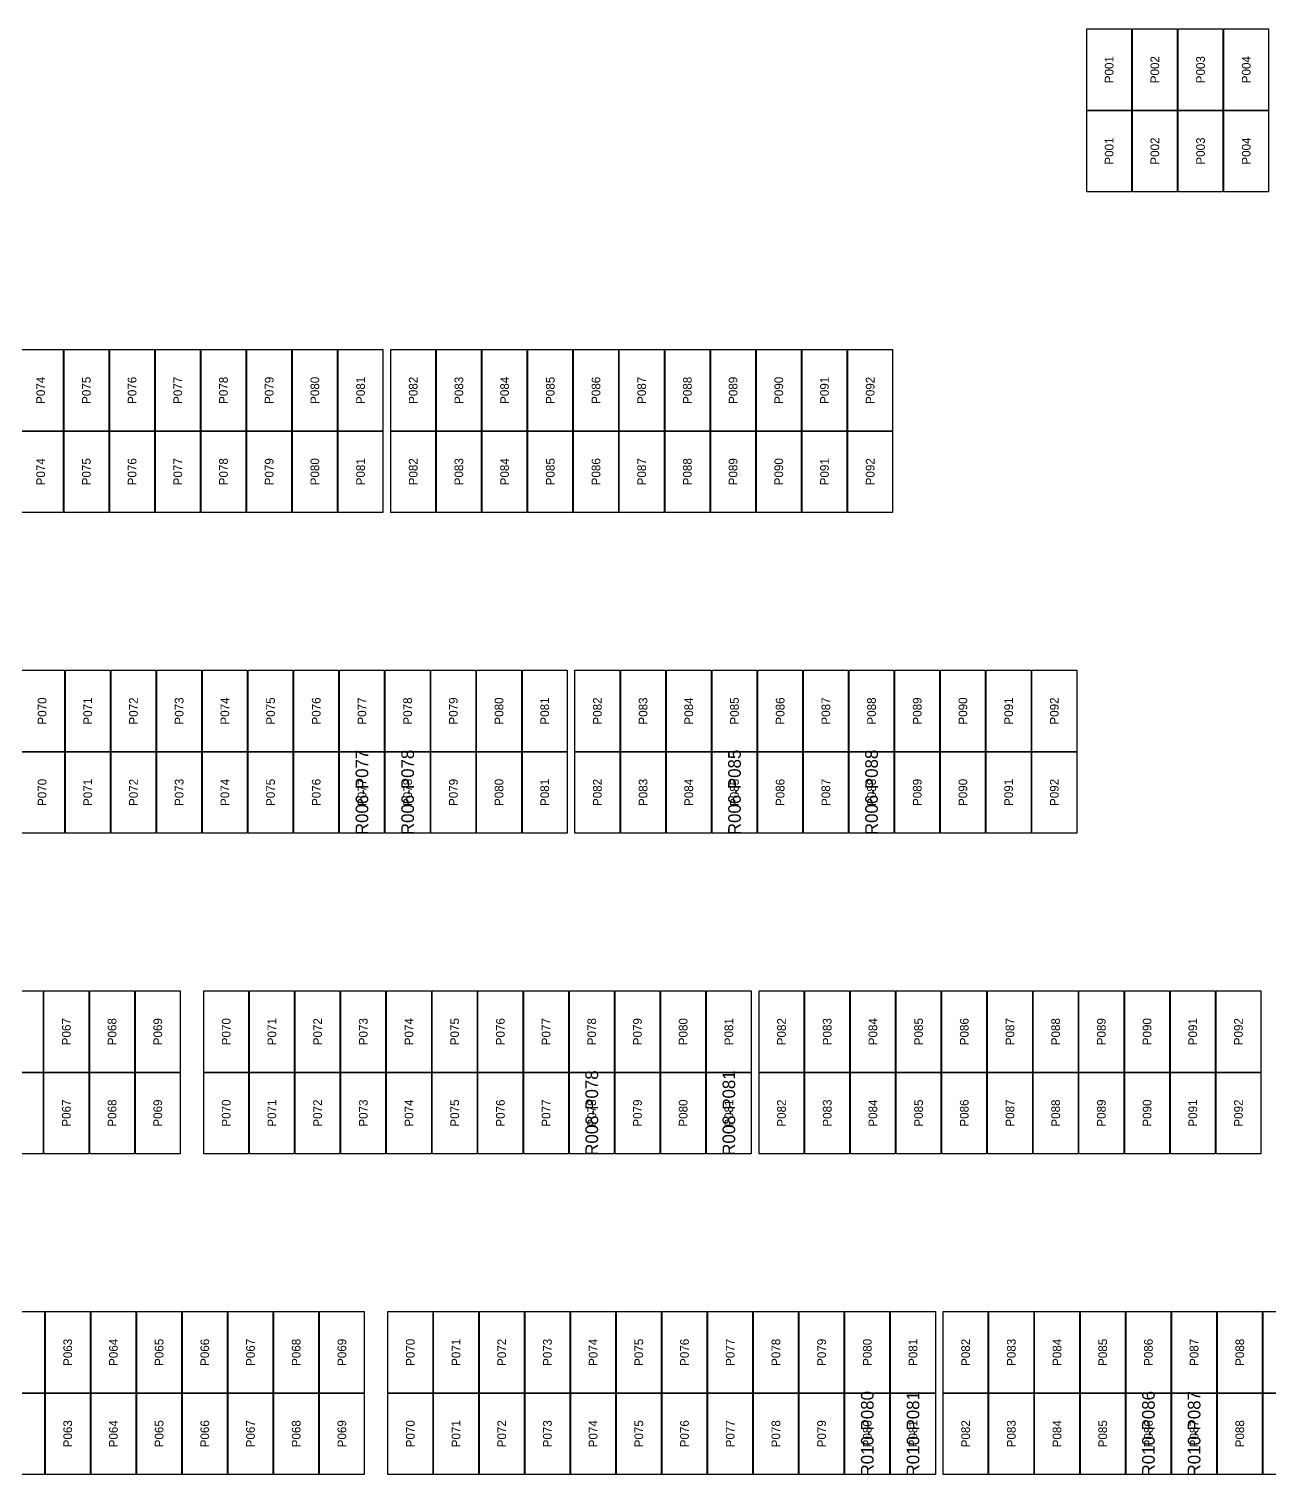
# Model space of a CAD drawing. Extents: x 296295 to 296770, y 651564 to 652121.
# Drawn here: x 296389.92 to 296421.34, y 652084.16 to 652120.81 of the extents above; entities that cross this region are included whole.
import ezdxf
from ezdxf.enums import TextEntityAlignment as Align

# ---------------------------------------------------------------- set-up
doc = ezdxf.new("R2010")
doc.units = 0

msp = doc.modelspace()

# ---------------------------------------------------------------- linework, layer by layer
at = {"layer": 'DEFECTIVE_PANELS'}
for points in [[(296397.788, 652102.496), (296398.922, 652102.496), (296398.922, 652100.433), (296397.788, 652100.433)], [(296398.946, 652102.496), (296400.08, 652102.496), (296400.08, 652100.433), (296398.946, 652100.433)], [(296407.228, 652102.496), (296408.362, 652102.496), (296408.362, 652100.433), (296407.228, 652100.433)], [(296410.702, 652102.496), (296411.836, 652102.496), (296411.836, 652100.433), (296410.702, 652100.433)], [(296403.612, 652094.37), (296404.746, 652094.37), (296404.746, 652092.307), (296403.612, 652092.307)], [(296407.086, 652094.37), (296408.22, 652094.37), (296408.22, 652092.307), (296407.086, 652092.307)], [(296410.594, 652086.244), (296411.728, 652086.244), (296411.728, 652084.181), (296410.594, 652084.181)], [(296411.752, 652086.244), (296412.886, 652086.244), (296412.886, 652084.181), (296411.752, 652084.181)], [(296417.718, 652086.244), (296418.852, 652086.244), (296418.852, 652084.181), (296417.718, 652084.181)], [(296418.876, 652086.244), (296420.01, 652086.244), (296420.01, 652084.181), (296418.876, 652084.181)]]:
    msp.add_lwpolyline(points, close=True, dxfattribs=at)
at = {"layer": 'PANELS_MASTER'}
for points in [[(296416.723, 652120.811), (296417.857, 652120.811), (296417.857, 652118.748), (296416.723, 652118.748)], [(296417.881, 652120.811), (296419.015, 652120.811), (296419.015, 652118.748), (296417.881, 652118.748)], [(296419.039, 652120.811), (296420.173, 652120.811), (296420.173, 652118.748), (296419.039, 652118.748)], [(296420.197, 652120.811), (296421.331, 652120.811), (296421.331, 652118.748), (296420.197, 652118.748)], [(296416.723, 652118.748), (296417.857, 652118.748), (296417.857, 652116.685), (296416.723, 652116.685)], [(296417.881, 652118.748), (296419.015, 652118.748), (296419.015, 652116.685), (296417.881, 652116.685)], [(296419.039, 652118.748), (296420.173, 652118.748), (296420.173, 652116.685), (296419.039, 652116.685)], [(296420.197, 652118.748), (296421.331, 652118.748), (296421.331, 652116.685), (296420.197, 652116.685)], [(296389.647, 652112.685), (296390.781, 652112.685), (296390.781, 652110.622), (296389.647, 652110.622)], [(296390.805, 652112.685), (296391.939, 652112.685), (296391.939, 652110.622), (296390.805, 652110.622)], [(296391.963, 652112.685), (296393.097, 652112.685), (296393.097, 652110.622), (296391.963, 652110.622)], [(296393.121, 652112.685), (296394.255, 652112.685), (296394.255, 652110.622), (296393.121, 652110.622)], [(296394.279, 652112.685), (296395.413, 652112.685), (296395.413, 652110.622), (296394.279, 652110.622)], [(296395.437, 652112.685), (296396.571, 652112.685), (296396.571, 652110.622), (296395.437, 652110.622)], [(296396.595, 652112.685), (296397.729, 652112.685), (296397.729, 652110.622), (296396.595, 652110.622)], [(296397.753, 652112.685), (296398.887, 652112.685), (296398.887, 652110.622), (296397.753, 652110.622)], [(296399.087, 652112.685), (296400.221, 652112.685), (296400.221, 652110.622), (296399.087, 652110.622)], [(296400.245, 652112.685), (296401.379, 652112.685), (296401.379, 652110.622), (296400.245, 652110.622)], [(296401.403, 652112.685), (296402.537, 652112.685), (296402.537, 652110.622), (296401.403, 652110.622)], [(296402.561, 652112.685), (296403.695, 652112.685), (296403.695, 652110.622), (296402.561, 652110.622)], [(296403.719, 652112.685), (296404.853, 652112.685), (296404.853, 652110.622), (296403.719, 652110.622)], [(296404.877, 652112.685), (296406.011, 652112.685), (296406.011, 652110.622), (296404.877, 652110.622)], [(296406.035, 652112.685), (296407.169, 652112.685), (296407.169, 652110.622), (296406.035, 652110.622)], [(296407.193, 652112.685), (296408.327, 652112.685), (296408.327, 652110.622), (296407.193, 652110.622)], [(296408.351, 652112.685), (296409.485, 652112.685), (296409.485, 652110.622), (296408.351, 652110.622)], [(296409.509, 652112.685), (296410.643, 652112.685), (296410.643, 652110.622), (296409.509, 652110.622)], [(296410.667, 652112.685), (296411.801, 652112.685), (296411.801, 652110.622), (296410.667, 652110.622)], [(296389.647, 652110.622), (296390.781, 652110.622), (296390.781, 652108.559), (296389.647, 652108.559)], [(296390.805, 652110.622), (296391.939, 652110.622), (296391.939, 652108.559), (296390.805, 652108.559)], [(296391.963, 652110.622), (296393.097, 652110.622), (296393.097, 652108.559), (296391.963, 652108.559)], [(296393.121, 652110.622), (296394.255, 652110.622), (296394.255, 652108.559), (296393.121, 652108.559)], [(296394.279, 652110.622), (296395.413, 652110.622), (296395.413, 652108.559), (296394.279, 652108.559)], [(296395.437, 652110.622), (296396.571, 652110.622), (296396.571, 652108.559), (296395.437, 652108.559)], [(296396.595, 652110.622), (296397.729, 652110.622), (296397.729, 652108.559), (296396.595, 652108.559)], [(296397.753, 652110.622), (296398.887, 652110.622), (296398.887, 652108.559), (296397.753, 652108.559)], [(296399.087, 652110.622), (296400.221, 652110.622), (296400.221, 652108.559), (296399.087, 652108.559)], [(296400.245, 652110.622), (296401.379, 652110.622), (296401.379, 652108.559), (296400.245, 652108.559)], [(296401.403, 652110.622), (296402.537, 652110.622), (296402.537, 652108.559), (296401.403, 652108.559)], [(296402.561, 652110.622), (296403.695, 652110.622), (296403.695, 652108.559), (296402.561, 652108.559)], [(296403.719, 652110.622), (296404.853, 652110.622), (296404.853, 652108.559), (296403.719, 652108.559)], [(296404.877, 652110.622), (296406.011, 652110.622), (296406.011, 652108.559), (296404.877, 652108.559)], [(296406.035, 652110.622), (296407.169, 652110.622), (296407.169, 652108.559), (296406.035, 652108.559)], [(296407.193, 652110.622), (296408.327, 652110.622), (296408.327, 652108.559), (296407.193, 652108.559)], [(296408.351, 652110.622), (296409.485, 652110.622), (296409.485, 652108.559), (296408.351, 652108.559)], [(296409.509, 652110.622), (296410.643, 652110.622), (296410.643, 652108.559), (296409.509, 652108.559)], [(296410.667, 652110.622), (296411.801, 652110.622), (296411.801, 652108.559), (296410.667, 652108.559)], [(296389.682, 652104.559), (296390.816, 652104.559), (296390.816, 652102.496), (296389.682, 652102.496)], [(296390.84, 652104.559), (296391.974, 652104.559), (296391.974, 652102.496), (296390.84, 652102.496)], [(296391.998, 652104.559), (296393.132, 652104.559), (296393.132, 652102.496), (296391.998, 652102.496)], [(296393.156, 652104.559), (296394.29, 652104.559), (296394.29, 652102.496), (296393.156, 652102.496)], [(296394.314, 652104.559), (296395.448, 652104.559), (296395.448, 652102.496), (296394.314, 652102.496)], [(296395.472, 652104.559), (296396.606, 652104.559), (296396.606, 652102.496), (296395.472, 652102.496)], [(296396.63, 652104.559), (296397.764, 652104.559), (296397.764, 652102.496), (296396.63, 652102.496)], [(296397.788, 652104.559), (296398.922, 652104.559), (296398.922, 652102.496), (296397.788, 652102.496)], [(296398.946, 652104.559), (296400.08, 652104.559), (296400.08, 652102.496), (296398.946, 652102.496)], [(296400.104, 652104.559), (296401.238, 652104.559), (296401.238, 652102.496), (296400.104, 652102.496)], [(296401.262, 652104.559), (296402.396, 652104.559), (296402.396, 652102.496), (296401.262, 652102.496)], [(296402.42, 652104.559), (296403.554, 652104.559), (296403.554, 652102.496), (296402.42, 652102.496)], [(296403.754, 652104.559), (296404.888, 652104.559), (296404.888, 652102.496), (296403.754, 652102.496)], [(296404.912, 652104.559), (296406.046, 652104.559), (296406.046, 652102.496), (296404.912, 652102.496)], [(296406.07, 652104.559), (296407.204, 652104.559), (296407.204, 652102.496), (296406.07, 652102.496)], [(296407.228, 652104.559), (296408.362, 652104.559), (296408.362, 652102.496), (296407.228, 652102.496)], [(296408.386, 652104.559), (296409.52, 652104.559), (296409.52, 652102.496), (296408.386, 652102.496)], [(296409.544, 652104.559), (296410.678, 652104.559), (296410.678, 652102.496), (296409.544, 652102.496)], [(296410.702, 652104.559), (296411.836, 652104.559), (296411.836, 652102.496), (296410.702, 652102.496)], [(296411.86, 652104.559), (296412.994, 652104.559), (296412.994, 652102.496), (296411.86, 652102.496)], [(296413.018, 652104.559), (296414.152, 652104.559), (296414.152, 652102.496), (296413.018, 652102.496)], [(296414.176, 652104.559), (296415.31, 652104.559), (296415.31, 652102.496), (296414.176, 652102.496)], [(296415.334, 652104.559), (296416.468, 652104.559), (296416.468, 652102.496), (296415.334, 652102.496)], [(296389.682, 652102.496), (296390.816, 652102.496), (296390.816, 652100.433), (296389.682, 652100.433)], [(296390.84, 652102.496), (296391.974, 652102.496), (296391.974, 652100.433), (296390.84, 652100.433)], [(296391.998, 652102.496), (296393.132, 652102.496), (296393.132, 652100.433), (296391.998, 652100.433)], [(296393.156, 652102.496), (296394.29, 652102.496), (296394.29, 652100.433), (296393.156, 652100.433)], [(296394.314, 652102.496), (296395.448, 652102.496), (296395.448, 652100.433), (296394.314, 652100.433)], [(296395.472, 652102.496), (296396.606, 652102.496), (296396.606, 652100.433), (296395.472, 652100.433)], [(296396.63, 652102.496), (296397.764, 652102.496), (296397.764, 652100.433), (296396.63, 652100.433)], [(296400.104, 652102.496), (296401.238, 652102.496), (296401.238, 652100.433), (296400.104, 652100.433)], [(296401.262, 652102.496), (296402.396, 652102.496), (296402.396, 652100.433), (296401.262, 652100.433)], [(296402.42, 652102.496), (296403.554, 652102.496), (296403.554, 652100.433), (296402.42, 652100.433)], [(296403.754, 652102.496), (296404.888, 652102.496), (296404.888, 652100.433), (296403.754, 652100.433)], [(296404.912, 652102.496), (296406.046, 652102.496), (296406.046, 652100.433), (296404.912, 652100.433)], [(296406.07, 652102.496), (296407.204, 652102.496), (296407.204, 652100.433), (296406.07, 652100.433)], [(296408.386, 652102.496), (296409.52, 652102.496), (296409.52, 652100.433), (296408.386, 652100.433)], [(296409.544, 652102.496), (296410.678, 652102.496), (296410.678, 652100.433), (296409.544, 652100.433)], [(296411.86, 652102.496), (296412.994, 652102.496), (296412.994, 652100.433), (296411.86, 652100.433)], [(296413.018, 652102.496), (296414.152, 652102.496), (296414.152, 652100.433), (296413.018, 652100.433)], [(296414.176, 652102.496), (296415.31, 652102.496), (296415.31, 652100.433), (296414.176, 652100.433)], [(296415.334, 652102.496), (296416.468, 652102.496), (296416.468, 652100.433), (296415.334, 652100.433)], [(296389.14, 652096.433), (296390.274, 652096.433), (296390.274, 652094.37), (296389.14, 652094.37)], [(296390.298, 652096.433), (296391.432, 652096.433), (296391.432, 652094.37), (296390.298, 652094.37)], [(296391.456, 652096.433), (296392.59, 652096.433), (296392.59, 652094.37), (296391.456, 652094.37)], [(296392.614, 652096.433), (296393.748, 652096.433), (296393.748, 652094.37), (296392.614, 652094.37)], [(296394.348, 652096.433), (296395.482, 652096.433), (296395.482, 652094.37), (296394.348, 652094.37)], [(296395.506, 652096.433), (296396.64, 652096.433), (296396.64, 652094.37), (296395.506, 652094.37)], [(296396.664, 652096.433), (296397.798, 652096.433), (296397.798, 652094.37), (296396.664, 652094.37)], [(296397.822, 652096.433), (296398.956, 652096.433), (296398.956, 652094.37), (296397.822, 652094.37)], [(296398.98, 652096.433), (296400.114, 652096.433), (296400.114, 652094.37), (296398.98, 652094.37)], [(296400.138, 652096.433), (296401.272, 652096.433), (296401.272, 652094.37), (296400.138, 652094.37)], [(296401.296, 652096.433), (296402.43, 652096.433), (296402.43, 652094.37), (296401.296, 652094.37)], [(296402.454, 652096.433), (296403.588, 652096.433), (296403.588, 652094.37), (296402.454, 652094.37)], [(296403.612, 652096.433), (296404.746, 652096.433), (296404.746, 652094.37), (296403.612, 652094.37)], [(296404.77, 652096.433), (296405.904, 652096.433), (296405.904, 652094.37), (296404.77, 652094.37)], [(296405.928, 652096.433), (296407.062, 652096.433), (296407.062, 652094.37), (296405.928, 652094.37)], [(296407.086, 652096.433), (296408.22, 652096.433), (296408.22, 652094.37), (296407.086, 652094.37)], [(296408.42, 652096.433), (296409.554, 652096.433), (296409.554, 652094.37), (296408.42, 652094.37)], [(296409.578, 652096.433), (296410.712, 652096.433), (296410.712, 652094.37), (296409.578, 652094.37)], [(296410.736, 652096.433), (296411.87, 652096.433), (296411.87, 652094.37), (296410.736, 652094.37)], [(296411.894, 652096.433), (296413.028, 652096.433), (296413.028, 652094.37), (296411.894, 652094.37)], [(296413.052, 652096.433), (296414.186, 652096.433), (296414.186, 652094.37), (296413.052, 652094.37)], [(296414.21, 652096.433), (296415.344, 652096.433), (296415.344, 652094.37), (296414.21, 652094.37)], [(296415.368, 652096.433), (296416.502, 652096.433), (296416.502, 652094.37), (296415.368, 652094.37)], [(296416.526, 652096.433), (296417.66, 652096.433), (296417.66, 652094.37), (296416.526, 652094.37)], [(296417.684, 652096.433), (296418.818, 652096.433), (296418.818, 652094.37), (296417.684, 652094.37)], [(296418.842, 652096.433), (296419.976, 652096.433), (296419.976, 652094.37), (296418.842, 652094.37)], [(296420, 652096.433), (296421.134, 652096.433), (296421.134, 652094.37), (296420, 652094.37)], [(296389.14, 652094.37), (296390.274, 652094.37), (296390.274, 652092.307), (296389.14, 652092.307)], [(296390.298, 652094.37), (296391.432, 652094.37), (296391.432, 652092.307), (296390.298, 652092.307)], [(296391.456, 652094.37), (296392.59, 652094.37), (296392.59, 652092.307), (296391.456, 652092.307)], [(296392.614, 652094.37), (296393.748, 652094.37), (296393.748, 652092.307), (296392.614, 652092.307)], [(296394.348, 652094.37), (296395.482, 652094.37), (296395.482, 652092.307), (296394.348, 652092.307)], [(296395.506, 652094.37), (296396.64, 652094.37), (296396.64, 652092.307), (296395.506, 652092.307)], [(296396.664, 652094.37), (296397.798, 652094.37), (296397.798, 652092.307), (296396.664, 652092.307)], [(296397.822, 652094.37), (296398.956, 652094.37), (296398.956, 652092.307), (296397.822, 652092.307)], [(296398.98, 652094.37), (296400.114, 652094.37), (296400.114, 652092.307), (296398.98, 652092.307)], [(296400.138, 652094.37), (296401.272, 652094.37), (296401.272, 652092.307), (296400.138, 652092.307)], [(296401.296, 652094.37), (296402.43, 652094.37), (296402.43, 652092.307), (296401.296, 652092.307)], [(296402.454, 652094.37), (296403.588, 652094.37), (296403.588, 652092.307), (296402.454, 652092.307)], [(296404.77, 652094.37), (296405.904, 652094.37), (296405.904, 652092.307), (296404.77, 652092.307)], [(296405.928, 652094.37), (296407.062, 652094.37), (296407.062, 652092.307), (296405.928, 652092.307)], [(296408.42, 652094.37), (296409.554, 652094.37), (296409.554, 652092.307), (296408.42, 652092.307)], [(296409.578, 652094.37), (296410.712, 652094.37), (296410.712, 652092.307), (296409.578, 652092.307)], [(296410.736, 652094.37), (296411.87, 652094.37), (296411.87, 652092.307), (296410.736, 652092.307)], [(296411.894, 652094.37), (296413.028, 652094.37), (296413.028, 652092.307), (296411.894, 652092.307)], [(296413.052, 652094.37), (296414.186, 652094.37), (296414.186, 652092.307), (296413.052, 652092.307)], [(296414.21, 652094.37), (296415.344, 652094.37), (296415.344, 652092.307), (296414.21, 652092.307)], [(296415.368, 652094.37), (296416.502, 652094.37), (296416.502, 652092.307), (296415.368, 652092.307)], [(296416.526, 652094.37), (296417.66, 652094.37), (296417.66, 652092.307), (296416.526, 652092.307)], [(296417.684, 652094.37), (296418.818, 652094.37), (296418.818, 652092.307), (296417.684, 652092.307)], [(296418.842, 652094.37), (296419.976, 652094.37), (296419.976, 652092.307), (296418.842, 652092.307)], [(296420, 652094.37), (296421.134, 652094.37), (296421.134, 652092.307), (296420, 652092.307)], [(296389.174, 652088.307), (296390.308, 652088.307), (296390.308, 652086.244), (296389.174, 652086.244)], [(296390.332, 652088.307), (296391.466, 652088.307), (296391.466, 652086.244), (296390.332, 652086.244)], [(296391.49, 652088.307), (296392.624, 652088.307), (296392.624, 652086.244), (296391.49, 652086.244)], [(296392.648, 652088.307), (296393.782, 652088.307), (296393.782, 652086.244), (296392.648, 652086.244)], [(296393.806, 652088.307), (296394.94, 652088.307), (296394.94, 652086.244), (296393.806, 652086.244)], [(296394.964, 652088.307), (296396.098, 652088.307), (296396.098, 652086.244), (296394.964, 652086.244)], [(296396.122, 652088.307), (296397.256, 652088.307), (296397.256, 652086.244), (296396.122, 652086.244)], [(296397.28, 652088.307), (296398.414, 652088.307), (296398.414, 652086.244), (296397.28, 652086.244)], [(296399.014, 652088.307), (296400.148, 652088.307), (296400.148, 652086.244), (296399.014, 652086.244)], [(296400.172, 652088.307), (296401.306, 652088.307), (296401.306, 652086.244), (296400.172, 652086.244)], [(296401.33, 652088.307), (296402.464, 652088.307), (296402.464, 652086.244), (296401.33, 652086.244)], [(296402.488, 652088.307), (296403.622, 652088.307), (296403.622, 652086.244), (296402.488, 652086.244)], [(296403.646, 652088.307), (296404.78, 652088.307), (296404.78, 652086.244), (296403.646, 652086.244)], [(296404.804, 652088.307), (296405.938, 652088.307), (296405.938, 652086.244), (296404.804, 652086.244)], [(296405.962, 652088.307), (296407.096, 652088.307), (296407.096, 652086.244), (296405.962, 652086.244)], [(296407.12, 652088.307), (296408.254, 652088.307), (296408.254, 652086.244), (296407.12, 652086.244)], [(296408.278, 652088.307), (296409.412, 652088.307), (296409.412, 652086.244), (296408.278, 652086.244)], [(296409.436, 652088.307), (296410.57, 652088.307), (296410.57, 652086.244), (296409.436, 652086.244)], [(296410.594, 652088.307), (296411.728, 652088.307), (296411.728, 652086.244), (296410.594, 652086.244)], [(296411.752, 652088.307), (296412.886, 652088.307), (296412.886, 652086.244), (296411.752, 652086.244)], [(296413.086, 652088.307), (296414.22, 652088.307), (296414.22, 652086.244), (296413.086, 652086.244)], [(296414.244, 652088.307), (296415.378, 652088.307), (296415.378, 652086.244), (296414.244, 652086.244)], [(296415.402, 652088.307), (296416.536, 652088.307), (296416.536, 652086.244), (296415.402, 652086.244)], [(296416.56, 652088.307), (296417.694, 652088.307), (296417.694, 652086.244), (296416.56, 652086.244)], [(296417.718, 652088.307), (296418.852, 652088.307), (296418.852, 652086.244), (296417.718, 652086.244)], [(296418.876, 652088.307), (296420.01, 652088.307), (296420.01, 652086.244), (296418.876, 652086.244)], [(296420.034, 652088.307), (296421.168, 652088.307), (296421.168, 652086.244), (296420.034, 652086.244)], [(296421.192, 652088.307), (296422.326, 652088.307), (296422.326, 652086.244), (296421.192, 652086.244)], [(296389.174, 652086.244), (296390.308, 652086.244), (296390.308, 652084.181), (296389.174, 652084.181)], [(296390.332, 652086.244), (296391.466, 652086.244), (296391.466, 652084.181), (296390.332, 652084.181)], [(296391.49, 652086.244), (296392.624, 652086.244), (296392.624, 652084.181), (296391.49, 652084.181)], [(296392.648, 652086.244), (296393.782, 652086.244), (296393.782, 652084.181), (296392.648, 652084.181)], [(296393.806, 652086.244), (296394.94, 652086.244), (296394.94, 652084.181), (296393.806, 652084.181)], [(296394.964, 652086.244), (296396.098, 652086.244), (296396.098, 652084.181), (296394.964, 652084.181)], [(296396.122, 652086.244), (296397.256, 652086.244), (296397.256, 652084.181), (296396.122, 652084.181)], [(296397.28, 652086.244), (296398.414, 652086.244), (296398.414, 652084.181), (296397.28, 652084.181)], [(296399.014, 652086.244), (296400.148, 652086.244), (296400.148, 652084.181), (296399.014, 652084.181)], [(296400.172, 652086.244), (296401.306, 652086.244), (296401.306, 652084.181), (296400.172, 652084.181)], [(296401.33, 652086.244), (296402.464, 652086.244), (296402.464, 652084.181), (296401.33, 652084.181)], [(296402.488, 652086.244), (296403.622, 652086.244), (296403.622, 652084.181), (296402.488, 652084.181)], [(296403.646, 652086.244), (296404.78, 652086.244), (296404.78, 652084.181), (296403.646, 652084.181)], [(296404.804, 652086.244), (296405.938, 652086.244), (296405.938, 652084.181), (296404.804, 652084.181)], [(296405.962, 652086.244), (296407.096, 652086.244), (296407.096, 652084.181), (296405.962, 652084.181)], [(296407.12, 652086.244), (296408.254, 652086.244), (296408.254, 652084.181), (296407.12, 652084.181)], [(296408.278, 652086.244), (296409.412, 652086.244), (296409.412, 652084.181), (296408.278, 652084.181)], [(296409.436, 652086.244), (296410.57, 652086.244), (296410.57, 652084.181), (296409.436, 652084.181)], [(296413.086, 652086.244), (296414.22, 652086.244), (296414.22, 652084.181), (296413.086, 652084.181)], [(296414.244, 652086.244), (296415.378, 652086.244), (296415.378, 652084.181), (296414.244, 652084.181)], [(296415.402, 652086.244), (296416.536, 652086.244), (296416.536, 652084.181), (296415.402, 652084.181)], [(296416.56, 652086.244), (296417.694, 652086.244), (296417.694, 652084.181), (296416.56, 652084.181)], [(296420.034, 652086.244), (296421.168, 652086.244), (296421.168, 652084.181), (296420.034, 652084.181)], [(296421.192, 652086.244), (296422.326, 652086.244), (296422.326, 652084.181), (296421.192, 652084.181)]]:
    msp.add_lwpolyline(points, close=True, dxfattribs=at)

# ---------------------------------------------------------------- texts
at = {"layer": 'DEFECT_LABELS'}
for s, p in [('R006-P077', (296398.355, 652101.464)), ('R006-P078', (296399.513, 652101.464)), ('R006-P085', (296407.795, 652101.464)), ('R006-P088', (296411.269, 652101.464)), ('R008-P078', (296404.179, 652093.338)), ('R008-P081', (296407.653, 652093.338)), ('R010-P080', (296411.161, 652085.212)), ('R010-P081', (296412.319, 652085.212)), ('R010-P086', (296418.285, 652085.212)), ('R010-P087', (296419.443, 652085.212))]:
    msp.add_text(s, height=0.32, rotation=90, dxfattribs=at).set_placement(p, align=Align.MIDDLE_CENTER)
at = {"layer": 'PANEL_POSITION'}
for s, p in [('P001', (296417.29, 652119.779)), ('P002', (296418.448, 652119.779)), ('P003', (296419.606, 652119.779)), ('P004', (296420.764, 652119.779)), ('P001', (296417.29, 652117.716)), ('P002', (296418.448, 652117.716)), ('P003', (296419.606, 652117.716)), ('P004', (296420.764, 652117.716)), ('P074', (296390.214, 652111.653)), ('P075', (296391.372, 652111.653)), ('P076', (296392.53, 652111.653)), ('P077', (296393.688, 652111.653)), ('P078', (296394.846, 652111.653)), ('P079', (296396.004, 652111.653)), ('P080', (296397.162, 652111.653)), ('P081', (296398.32, 652111.653)), ('P082', (296399.654, 652111.653)), ('P083', (296400.812, 652111.653)), ('P084', (296401.97, 652111.653)), ('P085', (296403.128, 652111.653)), ('P086', (296404.286, 652111.653)), ('P087', (296405.444, 652111.653)), ('P088', (296406.602, 652111.653)), ('P089', (296407.76, 652111.653)), ('P090', (296408.918, 652111.653)), ('P091', (296410.076, 652111.653)), ('P092', (296411.234, 652111.653)), ('P074', (296390.214, 652109.59)), ('P075', (296391.372, 652109.59)), ('P076', (296392.53, 652109.59)), ('P077', (296393.688, 652109.59)), ('P078', (296394.846, 652109.59)), ('P079', (296396.004, 652109.59)), ('P080', (296397.162, 652109.59)), ('P081', (296398.32, 652109.59)), ('P082', (296399.654, 652109.59)), ('P083', (296400.812, 652109.59)), ('P084', (296401.97, 652109.59)), ('P085', (296403.128, 652109.59)), ('P086', (296404.286, 652109.59)), ('P087', (296405.444, 652109.59)), ('P088', (296406.602, 652109.59)), ('P089', (296407.76, 652109.59)), ('P090', (296408.918, 652109.59)), ('P091', (296410.076, 652109.59)), ('P092', (296411.234, 652109.59)), ('P070', (296390.249, 652103.527)), ('P071', (296391.407, 652103.527)), ('P072', (296392.565, 652103.527)), ('P073', (296393.723, 652103.527)), ('P074', (296394.881, 652103.527)), ('P075', (296396.039, 652103.527)), ('P076', (296397.197, 652103.527)), ('P077', (296398.355, 652103.527)), ('P078', (296399.513, 652103.527)), ('P079', (296400.671, 652103.527)), ('P080', (296401.829, 652103.527)), ('P081', (296402.987, 652103.527)), ('P082', (296404.321, 652103.527)), ('P083', (296405.479, 652103.527)), ('P084', (296406.637, 652103.527)), ('P085', (296407.795, 652103.527)), ('P086', (296408.953, 652103.527)), ('P087', (296410.111, 652103.527)), ('P088', (296411.269, 652103.527)), ('P089', (296412.427, 652103.527)), ('P090', (296413.585, 652103.527)), ('P091', (296414.743, 652103.527)), ('P092', (296415.901, 652103.527)), ('P070', (296390.249, 652101.464)), ('P071', (296391.407, 652101.464)), ('P072', (296392.565, 652101.464)), ('P073', (296393.723, 652101.464)), ('P074', (296394.881, 652101.464)), ('P075', (296396.039, 652101.464)), ('P076', (296397.197, 652101.464)), ('P077', (296398.355, 652101.464)), ('P078', (296399.513, 652101.464)), ('P079', (296400.671, 652101.464)), ('P080', (296401.829, 652101.464)), ('P081', (296402.987, 652101.464)), ('P082', (296404.321, 652101.464)), ('P083', (296405.479, 652101.464)), ('P084', (296406.637, 652101.464)), ('P085', (296407.795, 652101.464)), ('P086', (296408.953, 652101.464)), ('P087', (296410.111, 652101.464)), ('P088', (296411.269, 652101.464)), ('P089', (296412.427, 652101.464)), ('P090', (296413.585, 652101.464)), ('P091', (296414.743, 652101.464)), ('P092', (296415.901, 652101.464)), ('P067', (296390.865, 652095.401)), ('P068', (296392.023, 652095.401)), ('P069', (296393.181, 652095.401)), ('P070', (296394.915, 652095.401)), ('P071', (296396.073, 652095.401)), ('P072', (296397.231, 652095.401)), ('P073', (296398.389, 652095.401)), ('P074', (296399.547, 652095.401)), ('P075', (296400.705, 652095.401)), ('P076', (296401.863, 652095.401)), ('P077', (296403.021, 652095.401)), ('P078', (296404.179, 652095.401)), ('P079', (296405.337, 652095.401)), ('P080', (296406.495, 652095.401)), ('P081', (296407.653, 652095.401)), ('P082', (296408.987, 652095.401)), ('P083', (296410.145, 652095.401)), ('P084', (296411.303, 652095.401)), ('P085', (296412.461, 652095.401)), ('P086', (296413.619, 652095.401)), ('P087', (296414.777, 652095.401)), ('P088', (296415.935, 652095.401)), ('P089', (296417.093, 652095.401)), ('P090', (296418.251, 652095.401)), ('P091', (296419.409, 652095.401)), ('P092', (296420.567, 652095.401)), ('P067', (296390.865, 652093.338)), ('P068', (296392.023, 652093.338)), ('P069', (296393.181, 652093.338)), ('P070', (296394.915, 652093.338)), ('P071', (296396.073, 652093.338)), ('P072', (296397.231, 652093.338)), ('P073', (296398.389, 652093.338)), ('P074', (296399.547, 652093.338)), ('P075', (296400.705, 652093.338)), ('P076', (296401.863, 652093.338)), ('P077', (296403.021, 652093.338)), ('P078', (296404.179, 652093.338)), ('P079', (296405.337, 652093.338)), ('P080', (296406.495, 652093.338)), ('P081', (296407.653, 652093.338)), ('P082', (296408.987, 652093.338)), ('P083', (296410.145, 652093.338)), ('P084', (296411.303, 652093.338)), ('P085', (296412.461, 652093.338)), ('P086', (296413.619, 652093.338)), ('P087', (296414.777, 652093.338)), ('P088', (296415.935, 652093.338)), ('P089', (296417.093, 652093.338)), ('P090', (296418.251, 652093.338)), ('P091', (296419.409, 652093.338)), ('P092', (296420.567, 652093.338)), ('P063', (296390.899, 652087.275)), ('P064', (296392.057, 652087.275)), ('P065', (296393.215, 652087.275)), ('P066', (296394.373, 652087.275)), ('P067', (296395.531, 652087.275)), ('P068', (296396.689, 652087.275)), ('P069', (296397.847, 652087.275)), ('P070', (296399.581, 652087.275)), ('P071', (296400.739, 652087.275)), ('P072', (296401.897, 652087.275)), ('P073', (296403.055, 652087.275)), ('P074', (296404.213, 652087.275)), ('P075', (296405.371, 652087.275)), ('P076', (296406.529, 652087.275)), ('P077', (296407.687, 652087.275)), ('P078', (296408.845, 652087.275)), ('P079', (296410.003, 652087.275)), ('P080', (296411.161, 652087.275)), ('P081', (296412.319, 652087.275)), ('P082', (296413.653, 652087.275)), ('P083', (296414.811, 652087.275)), ('P084', (296415.969, 652087.275)), ('P085', (296417.127, 652087.275)), ('P086', (296418.285, 652087.275)), ('P087', (296419.443, 652087.275)), ('P088', (296420.601, 652087.275)), ('P063', (296390.899, 652085.212)), ('P064', (296392.057, 652085.212)), ('P065', (296393.215, 652085.212)), ('P066', (296394.373, 652085.212)), ('P067', (296395.531, 652085.212)), ('P068', (296396.689, 652085.212)), ('P069', (296397.847, 652085.212)), ('P070', (296399.581, 652085.212)), ('P071', (296400.739, 652085.212)), ('P072', (296401.897, 652085.212)), ('P073', (296403.055, 652085.212)), ('P074', (296404.213, 652085.212)), ('P075', (296405.371, 652085.212)), ('P076', (296406.529, 652085.212)), ('P077', (296407.687, 652085.212)), ('P078', (296408.845, 652085.212)), ('P079', (296410.003, 652085.212)), ('P080', (296411.161, 652085.212)), ('P081', (296412.319, 652085.212)), ('P082', (296413.653, 652085.212)), ('P083', (296414.811, 652085.212)), ('P084', (296415.969, 652085.212)), ('P085', (296417.127, 652085.212)), ('P086', (296418.285, 652085.212)), ('P087', (296419.443, 652085.212)), ('P088', (296420.601, 652085.212))]:
    msp.add_text(s, height=0.22, rotation=90, dxfattribs=at).set_placement(p, align=Align.MIDDLE_CENTER)

doc.saveas('drawing.dxf')
